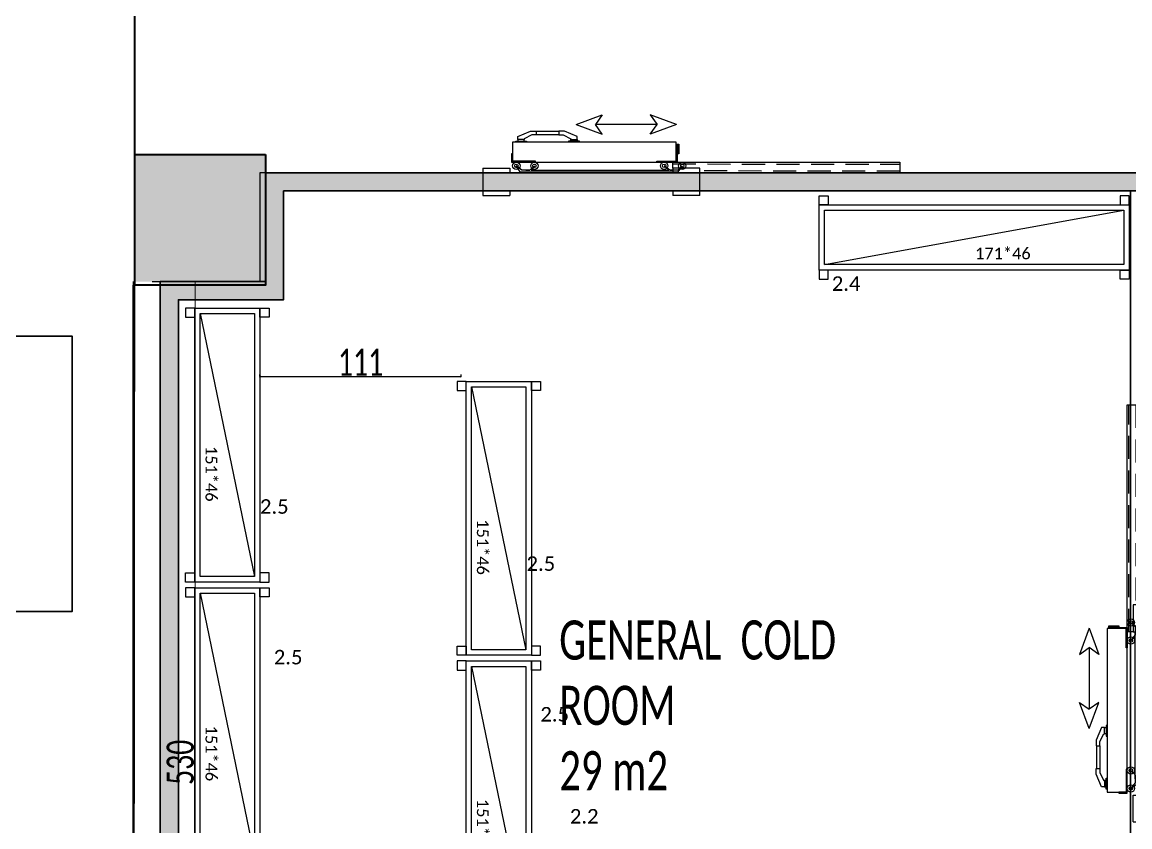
# Model space of a CAD drawing. Header units: millimetres. Extents: x -10496 to -5455, y -188 to 7293.
# Drawn here: x -8816 to -8205, y 4374 to 4817 of the extents above; entities that cross this region are included whole.
import ezdxf

# ---------------------------------------------------------------- set-up
doc = ezdxf.new("R2010")
doc.units = ezdxf.units.MM
doc.linetypes.add('DASHED', pattern=[19.05, 12.7, -6.35])
for name, color, linetype, lineweight in [('.', 142, 'Continuous', 15), ('00 KOLON TARARMA', 43, 'Continuous', 13), ('00 TEFRİŞ', 252, 'Continuous', 13), ('GJC_duvar', 10, 'Continuous', 30), ('GJC_kolon', 87, 'Continuous', 35), ('GJC_Soğuk oda P', 170, 'Continuous', 30), ('GJC_ölçüler', 253, 'Continuous', 5)]:
    doc.layers.add(name, color=color, linetype=linetype, lineweight=lineweight)
for name, color, linetype in [('GJC ALAN', 2, 'Continuous'), ('Kıtc-002 Çizgi', 7, 'Continuous'), ('Kıtc-006 Yazı 001', 1, 'Continuous'), ('Kıtc-008 Rakam', 1, 'Continuous'), ('Kıtc-034 Soğuk Oda', 1, 'Continuous'), ('Kıtc-041 İstif Rafı', 7, 'Continuous'), ('S2000-002 Çizgi', 7, 'Continuous')]:
    doc.layers.add(name, color=color, linetype=linetype)
doc.styles.get("Standard").update_dxf_attribs({"font": 'calibri.ttf', "height": 15})
doc.styles.add('Ölçü50', font='calibri.ttf', dxfattribs={"width": 0.7})
doc.dimstyles.new('olcu-10', dxfattribs={"dimtxt": 15, "dimasz": 1, "dimexe": 1.25, "dimexo": 0.625, "dimgap": 0.5, "dimtad": 1, "dimdec": 0, "dimzin": 9, "dimtxsty": 'Ölçü50', "dimblk": 'ARCHTICK', "dimcen": 2, "dimclrd": 256, "dimclre": 256, "dimclrt": 6, "dimazin": 2, "dimtfac": 1, "dimtdec": 0, "dimtix": 1, "dimtmove": 0, "dimatfit": 3, "dimldrblk": 'ARCHTICK', "dimfxl": 1, "dimlwd": -1, "dimarcsym": 0})

# ---------------------------------------------------------------- blocks, each defined once
blk = doc.blocks.new('_ArchTick')
at = {"layer": 'Kıtc-002 Çizgi', "color": 0, "const_width": 0.15}
blk.add_lwpolyline([(-0.5, -0.5), (0.5, 0.5)], dxfattribs=at)
blk = doc.blocks.new('*D119')
at = {"layer": 'Defpoints', "color": 0, "transparency": 16777216}
for p in [(-8744.88, 4674.3), (-8744.88, 4144.3), (-8720.62, 4144.3)]:
    blk.add_point(p, dxfattribs=at)
at = {"layer": 'GJC_ölçüler', "lineweight": -2, "transparency": 16777216}
for p, q in [((-8744.26, 4674.3), (-8719.37, 4674.3)), ((-8744.26, 4144.3), (-8719.37, 4144.3))]:
    blk.add_line(p, q, dxfattribs=at)
at = {"layer": 'GJC_ölçüler', "transparency": 16777216}
blk.add_line((-8720.62, 4674.3), (-8720.62, 4144.3), dxfattribs=at)
for p, rotation in [((-8720.62, 4674.3), 90), ((-8720.62, 4144.3), 270)]:
    blk.add_blockref('_ArchTick', p, dxfattribs=dict(at, rotation=rotation))
at = {"layer": 'GJC_ölçüler', "color": 6, "lineweight": 35, "transparency": 16777216, "insert": (-8728.8, 4409.3), "char_height": 15, "attachment_point": 5, "rotation": 90, "style": 'Ölçü50'}
blk.add_mtext('530', dxfattribs=at)
blk = doc.blocks.new('A$C23A01192')
h = blk.add_hatch(color=250)
h.dxf.hatch_style = 1
h.paths.add_polyline_path([(123.28, 26.17), (133.93, 26.17), (133.93, 25.62), (123.28, 25.62), (123.28, 21.66), (122.73, 21.66), (122.73, 26.17)])
h = blk.add_hatch(color=250)
h.dxf.hatch_style = 1
h.paths.add_polyline_path([(213.49, 25.62), (213.49, 21.66), (214.04, 21.66), (214.04, 26.17), (213.49, 26.17), (200.84, 26.17), (200.84, 25.62)])
h = blk.add_hatch(color=250)
h.dxf.hatch_style = 1
h.paths.add_polyline_path([(123.28, 16.16), (121.82, 16.16), (121.82, 21.66), (123.28, 21.66)])
edge = h.paths.add_edge_path()
edge.add_line((120.36, 18.91), (123.28, 18.91))
at = {"color": 1}
for p, q in [((110.34, 44.51), (125.11, 44.51)), ((110.34, 44.51), (110.34, 29.52)), ((125.11, 42.08), (125.11, 44.51)), ((215.11, 42.08), (215.11, 44.56)), ((229.88, 44.56), (215.11, 44.56)), ((125.11, 29.52), (125.11, 32.03)), ((215.11, 29.57), (215.11, 32.03)), ((110.34, 29.52), (125.11, 29.52)), ((229.88, 29.57), (215.11, 29.57))]:
    blk.add_line(p, q, dxfattribs=at)
at = {"color": 8}
for p, q in [((123.2, 5.33), (137.56, 10.67)), ((137.56, 10.67), (133.8, 5.33)), ((178.39, 5.33), (164.03, 10.67)), ((164.03, 10.67), (167.79, 5.33)), ((123.2, 5.33), (137.56, 0)), ((133.8, 5.33), (167.79, 5.33)), ((137.56, 0), (133.8, 5.33)), ((178.39, 5.33), (164.03, 0)), ((164.03, 0), (167.79, 5.33))]:
    blk.add_line(p, q, dxfattribs=at)
at = {"color": 250}
blk.add_lwpolyline([(123.28, 16.16), (121.82, 16.16), (121.82, 21.66), (123.28, 21.66)], close=True, dxfattribs=at)
at = {"layer": 'Kıtc-002 Çizgi', "color": 254, "linetype": 'DASHED'}
for p, q in [((0, 31.08), (110.34, 31.03)), ((125.11, 27.18), (0, 27.2)), ((125.11, 29.52), (125.11, 26.18))]:
    blk.add_line(p, q, dxfattribs=at)
at = {"layer": 'Kıtc-002 Çizgi', "color": 250}
for points in [[(123.28, 25.62), (123.28, 21.66), (122.73, 21.66), (122.73, 26.17), (123.28, 26.17)], [(123.28, 26.17), (133.93, 26.17), (133.93, 25.62), (123.28, 25.62)], [(213.49, 26.17), (200.84, 26.17), (200.84, 25.62), (213.49, 25.62)], [(213.49, 25.62), (213.49, 21.66), (214.04, 21.66), (214.04, 26.17), (213.49, 26.17)]]:
    blk.add_lwpolyline(points, dxfattribs=at)
at = {"layer": 'Kıtc-034 Soğuk Oda', "color": 254}
for p, q in [((0, 26.2), (0, 32.08)), ((0, 32.08), (110.34, 32.03)), ((119.96, 28.21), (122.41, 31.53)), ((119.96, 28.21), (122.37, 30.59)), ((122.37, 30.59), (126.79, 30.59)), ((209.37, 31.53), (122.41, 31.53)), ((126.79, 30.59), (125.11, 30.59)), ((126.79, 30.59), (129.91, 28.21)), ((127.42, 30.59), (129.91, 28.21)), ((203.34, 30.59), (127.42, 30.59)), ((201.5, 28.21), (203.34, 30.59)), ((201.5, 28.21), (203.92, 30.59)), ((203.58, 32.03), (208.63, 32.03)), ((203.92, 30.59), (208.33, 30.59)), ((206.25, 30.59), (203.92, 30.59)), ((208.33, 30.59), (211.45, 28.21)), ((208.63, 32.03), (208.66, 31.99)), ((209.37, 31.53), (211.45, 28.21)), ((211.45, 26.17), (0, 26.2))]:
    blk.add_line(p, q, dxfattribs=at)
at = {"layer": 'Kıtc-034 Soğuk Oda', "color": 3}
for p, q in [((187.94, 11.07), (200.54, 11.07)), ((187.94, 9.27), (200.54, 9.27))]:
    blk.add_line(p, q, dxfattribs=at)
for points in [[(213.49, 26.17), (123.28, 26.17)], [(123.28, 25.62), (123.28, 15.17), (213.49, 15.17), (213.49, 25.62)], [(176.69, 15.17), (176.69, 14.67), (182.69, 14.67), (182.69, 15.17)], [(181.44, 14.67), (181.44, 13.67), (177.94, 13.67), (177.94, 14.67)], [(177.94, 13.67), (177.94, 12.06), (184.83, 9.17), (187.94, 9.17), (187.94, 11.17), (185.66, 11.17), (181.44, 13.39), (181.44, 13.67)], [(210.54, 13.67), (210.54, 12.06), (203.66, 9.17), (200.54, 9.17), (200.54, 11.17), (202.83, 11.17), (207.04, 13.39), (207.04, 13.67)], [(211.79, 15.17), (211.79, 14.67), (205.79, 14.67), (205.79, 15.17)], [(207.04, 14.67), (207.04, 13.67), (210.54, 13.67), (210.54, 14.67)]]:
    blk.add_lwpolyline(points, dxfattribs=at)
at = {"layer": 'Kıtc-034 Soğuk Oda', "color": 254}
for centre, radius in [((119.96, 28.21), 2.01), ((119.96, 28.21), 0.962), ((129.91, 28.21), 2.04), ((129.91, 28.21), 0.962), ((201.5, 28.21), 2.01), ((201.5, 28.21), 0.962), ((211.45, 28.21), 2.04), ((211.45, 28.21), 0.962)]:
    blk.add_circle(centre, radius, dxfattribs=at)
at = {"color": 3}
blk.add_wipeout([(112.34, 42.04), (227.88, 42.04), (227.88, 31.99), (112.34, 31.99), (112.34, 31.99)], dxfattribs=at)
at = {"color": 1}
blk.add_line((229.88, 29.57), (229.88, 44.56), dxfattribs=at)
blk = doc.blocks.new('rölöveteyit')
at = {"layer": '00 KOLON TARARMA'}
h = blk.add_hatch(dxfattribs=at)
h.set_pattern_fill('ANSI33', color=256, scale=2, angle=360, style=0)
h.set_pattern_definition([(45, (1742.308, -41769.38), (-8.980256, 8.980256), []), (45, (1751.288, -41769.38), (-8.980256, 8.980256), [6.35, -3.175])])
h.paths.add_polyline_path([(30417.04, -26995.68), (30420.03, -26995.68), (30420.03, -26985.67), (30348.04, -26985.67), (30348.04, -27055.68), (30362.04, -27055.68), (30417.04, -27055.68)])
h.paths.add_polyline_path([(30401.04, -26375.68), (30348.04, -26375.68), (30348.04, -26625.68), (30401.04, -26625.68)])
h.paths.add_polyline_path([(31913.04, -26564.48), (31913.04, -26375.68), (31860.04, -26375.68), (31860.04, -26625.68), (31913.04, -26625.68)])
h.paths.add_polyline_path([(32967.04, -27005.68), (32967.04, -26999.68), (32967.04, -26985.68), (32967.04, -26979.68), (32912.54, -26979.68), (32912.54, -26985.68), (32917.04, -26985.68), (32917.04, -27000.68), (32912.54, -27000.68), (32912.54, -27079.68), (32967.04, -27079.68)])
at = {"layer": 'GJC_kolon'}
blk.add_lwpolyline([(30420.03, -26985.67), (30420.03, -27057.67), (30348.04, -27057.67), (30348.04, -26985.67)], close=True, dxfattribs=at)
blk = doc.blocks.new('A$C317845BC')
at = {"layer": 'Kıtc-041 İstif Rafı'}
blk.add_line((3, 8), (148, 38), dxfattribs=at)
for points in [[(5, 46), (5, 41), (0, 41), (0, 46)], [(146, 46), (146, 41), (151, 41), (151, 46)], [(0, 5), (0, 41), (151, 41), (151, 5)], [(3, 8), (3, 38), (148, 38), (148, 8)], [(5, 0), (5, 5), (0, 5), (0, 0)], [(146, 0), (146, 5), (151, 5), (151, 0)]]:
    blk.add_lwpolyline(points, close=True, dxfattribs=at)
blk.add_text('151*46', height=6.48, dxfattribs=at).set_placement((76.02, 10.96))
blk = doc.blocks.new('A$C0D1506CA')
at = {"layer": 'Kıtc-041 İstif Rafı'}
blk.add_line((3, 8), (168, 38), dxfattribs=at)
for points in [[(5, 46), (5, 41), (0, 41), (0, 46)], [(166, 46), (166, 41), (171, 41), (171, 46)], [(0, 5), (0, 41), (171, 41), (171, 5)], [(3, 8), (3, 38), (168, 38), (168, 8)], [(5, 0), (5, 5), (0, 5), (0, 0)], [(166, 0), (166, 5), (171, 5), (171, 0)]]:
    blk.add_lwpolyline(points, close=True, dxfattribs=at)
blk.add_text('171*46', height=6.48, dxfattribs=at).set_placement((86.02, 10.96))
blk = doc.blocks.new('new ytong')
at = {"layer": '.'}
h = blk.add_hatch(dxfattribs=at)
h.set_pattern_fill('HONEY', color=1)
h.set_pattern_definition([(0, (-22104.902, 323.666), (4.7625, 2.7496306), [3.175, -6.35]), (120, (-22104.902, 323.666), (-4.7625, 2.7496307), [3.175, -6.35]), (60, (-22104.902, 323.666), (1e-08, 5.4992613), [-6.35, 3.175])])
edge = h.paths.add_edge_path()
edge.add_line((-19803.34, 4985.56), (-20280.34, 4985.56))
edge.add_line((-20280.34, 4985.56), (-20280.34, 4925.56))
edge.add_line((-20280.34, 4925.56), (-20338.34, 4925.56))
edge.add_line((-20338.34, 4925.56), (-20338.34, 4415.56))
edge.add_line((-20338.34, 4415.56), (-19423.38, 4415.56))
edge.add_line((-19423.38, 4415.56), (-19423.38, 4985.56))
edge.add_line((-19423.38, 4985.56), (-19583.41, 4985.56))
edge.add_line((-19583.41, 4985.56), (-19583.59, 4925.35))
edge.add_line((-19583.59, 4925.35), (-19673.34, 4925.35))
edge.add_line((-19673.34, 4925.35), (-19673.34, 4985.56))
edge.add_line((-19673.34, 4985.56), (-19803.34, 4985.56))
edge.add_line((-19803.34, 4995.56), (-20293.34, 4995.56))
edge.add_line((-20293.34, 4995.56), (-20293.34, 4935.56))
edge.add_line((-20293.34, 4935.56), (-20348.34, 4935.56))
edge.add_line((-20348.34, 4935.56), (-20348.34, 4405.56))
edge.add_line((-20348.34, 4405.56), (-19413.38, 4405.56))
edge.add_line((-19413.38, 4405.56), (-19413.38, 4995.56))
edge.add_line((-19413.38, 4995.56), (-19593.38, 4995.56))
edge.add_line((-19593.38, 4995.56), (-19593.56, 4935.35))
edge.add_line((-19593.56, 4935.35), (-19663.34, 4935.35))
edge.add_line((-19663.34, 4935.35), (-19663.34, 4995.56))
edge.add_line((-19663.34, 4995.56), (-19803.34, 4995.56))
at = {"layer": '00 TEFRİŞ'}
h = blk.add_hatch(dxfattribs=at)
h.set_pattern_fill('HONEY', color=8)
h.set_pattern_definition([(0, (-22104.902, 323.666), (4.7625, 2.7496306), [3.175, -6.35]), (120, (-22104.902, 323.666), (-4.7625, 2.7496307), [3.175, -6.35]), (60, (-22104.902, 323.666), (1e-08, 5.4992613), [-6.35, 3.175])])
edge = h.paths.add_edge_path()
edge.add_line((-19803.34, 4985.56), (-20283.34, 4985.56))
edge.add_line((-20283.34, 4985.56), (-20283.34, 4925.56))
edge.add_line((-20283.34, 4925.56), (-20338.34, 4925.56))
edge.add_line((-20338.34, 4925.56), (-20338.34, 4415.56))
edge.add_line((-20338.34, 4415.56), (-19423.38, 4415.56))
edge.add_line((-19423.38, 4415.56), (-19423.38, 4985.56))
edge.add_line((-19423.38, 4985.56), (-19583.41, 4985.56))
edge.add_line((-19583.41, 4985.56), (-19583.59, 4925.35))
edge.add_line((-19583.59, 4925.35), (-19673.34, 4925.35))
edge.add_line((-19673.34, 4925.35), (-19673.34, 4985.56))
edge.add_line((-19673.34, 4985.56), (-19803.34, 4985.56))
edge.add_line((-19803.34, 4995.56), (-20290.34, 4995.56))
edge.add_line((-20290.34, 4995.56), (-20290.34, 4935.56))
edge.add_line((-20290.34, 4935.56), (-20348.34, 4935.56))
edge.add_line((-20348.34, 4935.56), (-20348.34, 4405.56))
edge.add_line((-20348.34, 4405.56), (-19413.38, 4405.56))
edge.add_line((-19413.38, 4405.56), (-19413.38, 4995.56))
edge.add_line((-19413.38, 4995.56), (-19593.38, 4995.56))
edge.add_line((-19593.38, 4995.56), (-19593.56, 4935.35))
edge.add_line((-19593.56, 4935.35), (-19663.34, 4935.35))
edge.add_line((-19663.34, 4935.35), (-19663.34, 4995.56))
edge.add_line((-19663.34, 4995.56), (-19803.34, 4995.56))
at = {"color": 1}
blk.add_lwpolyline([(-19803.34, 4985.56), (-20280.34, 4985.56), (-20280.34, 4925.56), (-20338.34, 4925.56), (-20338.34, 4415.56), (-19423.38, 4415.56), (-19423.38, 4985.56), (-19583.41, 4985.56), (-19583.59, 4925.35), (-19673.34, 4925.35), (-19673.34, 4985.56), (-19803.34, 4985.56)], dxfattribs=at)
at = {"layer": '00 TEFRİŞ', "color": 8}
for points in [[(-19803.34, 4995.56), (-20290.34, 4995.56), (-20290.34, 4935.56), (-20348.34, 4935.56), (-20348.34, 4405.56), (-19413.38, 4405.56), (-19413.38, 4995.56), (-19593.38, 4995.56), (-19593.56, 4935.35), (-19663.34, 4935.35), (-19663.34, 4995.56), (-19803.34, 4995.56)], [(-19803.34, 4985.56), (-20280.34, 4985.56), (-20280.34, 4925.56), (-20338.34, 4925.56), (-20338.34, 4415.56), (-19423.38, 4415.56), (-19423.38, 4985.56), (-19583.41, 4985.56), (-19583.59, 4925.35), (-19673.34, 4925.35), (-19673.34, 4985.56), (-19803.34, 4985.56)], [(-20363.34, 4405.56), (-20363.34, 4935.56)], [(-20348.34, 4405.56), (-20348.34, 4935.56)]]:
    blk.add_lwpolyline(points, dxfattribs=at)
blk.add_lwpolyline([(-19813.34, 4985.56), (-19813.34, 4415.56), (-20338.34, 4415.56), (-20338.34, 4925.56), (-20280.34, 4925.56), (-20280.34, 4985.56)], close=True, dxfattribs=at)
at = {"layer": 'GJC_duvar'}
blk.add_lwpolyline([(-20348.34, 4405.56), (-20348.34, 4933.57), (-20363.34, 4933.57), (-20363.34, 4405.56), (-20348.34, 4405.56)], dxfattribs=at)
at = {"layer": 'GJC_Soğuk oda P'}
blk.add_lwpolyline([(-19413.38, 4995.56), (-20290.34, 4995.56), (-20290.34, 4935.56), (-20348.34, 4935.56), (-20348.34, 4405.56), (-19413.38, 4405.56), (-19413.38, 4995.56)], dxfattribs=at)
blk.add_lwpolyline([(-19813.34, 4985.56), (-20280.34, 4985.56), (-20280.34, 4925.56), (-20338.34, 4925.56), (-20338.34, 4415.56), (-19813.34, 4415.56)], close=True, dxfattribs=at)
blk = doc.blocks.new('*D134')
at = {"layer": 'Defpoints', "color": 0, "lineweight": 30, "transparency": 16777216}
for p in [(-8684.88, 4621.83), (-8684.88, 4621.29), (-8573.9, 4621.29)]:
    blk.add_point(p, dxfattribs=at)
at = {"layer": 'S2000-002 Çizgi', "lineweight": -2, "transparency": 16777216}
for p, q in [((-8684.88, 4621.91), (-8684.88, 4623.08)), ((-8573.9, 4621.91), (-8573.9, 4623.08))]:
    blk.add_line(p, q, dxfattribs=at)
at = {"layer": 'S2000-002 Çizgi', "transparency": 16777216}
blk.add_line((-8573.9, 4621.83), (-8684.88, 4621.83), dxfattribs=at)
at = {"layer": 'S2000-002 Çizgi', "transparency": 16777216, "rotation": 180}
blk.add_blockref('_ArchTick', (-8684.88, 4621.83), dxfattribs=at)
at = {"layer": 'S2000-002 Çizgi', "transparency": 16777216}
blk.add_blockref('_ArchTick', (-8573.9, 4621.83), dxfattribs=at)
at = {"layer": 'S2000-002 Çizgi', "color": 6, "lineweight": 30, "transparency": 16777216, "insert": (-8629.39, 4629.85), "char_height": 15, "attachment_point": 5, "style": 'Ölçü50'}
blk.add_mtext('111', dxfattribs=at)

msp = doc.modelspace()

# ---------------------------------------------------------------- linework, layer by layer
at = {"color": 1}
msp.add_lwpolyline([(-8194.88, 4734.3), (-8684.88, 4734.3), (-8684.88, 4674.3), (-8739.88, 4674.3), (-8739.88, 4144.3), (-7804.93, 4144.3), (-7804.93, 4734.3), (-7984.93, 4734.3), (-7985.11, 4674.09), (-8054.88, 4674.09), (-8054.88, 4734.3), (-8194.88, 4734.3)], dxfattribs=at)
msp.add_lwpolyline([(-8739.88, 4144.3), (-8739.88, 4674.3)])
at = {"layer": 'GJC_duvar'}
msp.add_lwpolyline([(-9033.66, 4644.18), (-8788.42, 4644.18), (-8788.42, 4492.5), (-9033.66, 4492.5)], close=True, dxfattribs=at)

# ---------------------------------------------------------------- dimensions: what is measured, and where the dimension line sits
at = {"layer": 'GJC_ölçüler', "color": 2, "lineweight": 35}
dim = msp.add_linear_dim(base=(-8720.62, 4144.3), p1=(-8744.88, 4674.3), p2=(-8744.88, 4144.3), angle=90, dimstyle='olcu-10', dxfattribs=at)
dim.commit()
dim.dimension.update_dxf_attribs({"geometry": '*D119', "text_midpoint": (-8728.8, 4409.3)})

# ---------------------------------------------------------------- next in the draw order: block references
at = {"rotation": 180}
msp.add_blockref('A$C23A01192', (-8332.09, 4766.29), dxfattribs=at)

# ---------------------------------------------------------------- next in the draw order: block references
at = {"layer": 'GJC_ölçüler'}
msp.add_blockref('rölöveteyit', (-39101.92, 31729.97), dxfattribs=at)

# ---------------------------------------------------------------- next in the draw order: block references
at = {"rotation": 270}
msp.add_blockref('A$C23A01192', (-8232.93, 4606.37), dxfattribs=at)
at = {"layer": 'Kıtc-002 Çizgi'}
msp.add_blockref('A$C0D1506CA', (-8376.58, 4675.62), dxfattribs=at)
at = {"layer": 'Kıtc-002 Çizgi', "rotation": 270}
for p in [(-8725.88, 4659.67), (-8725.88, 4505.56)]:
    msp.add_blockref('A$C317845BC', p, dxfattribs=at)

# ---------------------------------------------------------------- next in the draw order: texts
at = {"layer": 'Kıtc-006 Yazı 001', "lineweight": 0, "insert": (-8519.91, 4487.49), "char_height": 21.6, "attachment_point": 1, "rotation": 0.04064, "style": 'Ölçü50'}
msp.add_mtext_dynamic_manual_height_columns('{\\fCalibri Light|b0|i0|c162|p34;GENERAL  COLD ROOM\\P29 m2}', width=191.9743, gutter_width=0.0946, heights=[124.19], dxfattribs=at)
at = {"layer": 'Kıtc-008 Rakam', "color": 1}
for s, p in [('2.4', (-8369.56, 4669.19)), ('2.5', (-8684.88, 4546.33)), ('2.5', (-8677.25, 4463.3)), ('2.2', (-8513.99, 4375.58))]:
    msp.add_text(s, height=8, dxfattribs=at).set_placement(p)

# ---------------------------------------------------------------- next in the draw order: block references
at = {"layer": 'GJC_duvar', "color": 41, "true_color": 0xf4ee51}
msp.add_blockref('new ytong', (11608.46, -261.26), dxfattribs=at)

# ---------------------------------------------------------------- next in the draw order: linework, layer by layer
at = {"layer": 'GJC ALAN', "color": 40, "lineweight": 30, "true_color": 0xf8d731}
for points in [[(-9274.05, 3818.75), (-8754.88, 3818.75), (-8753.88, 4954.39), (-9673.87, 4954.39)], [(-6925.23, 2968.98), (-7194.93, 2969.03), (-7194.88, 3843.53), (-7124.89, 3843.53), (-7124.89, 4059.56), (-7194.88, 4059.56), (-7194.88, 4672.8), (-7188.88, 4672.8), (-7188.88, 4744.8), (-7260.88, 4744.81), (-7260.88, 4734.3), (-7982.9, 4734.3), (-7982.89, 4744.3), (-8054.89, 4744.3), (-8054.89, 4734.3), (-8681.89, 4734.3), (-8681.89, 4744.3), (-8753.88, 4744.31), (-8753.88, 4954.39)]]:
    msp.add_lwpolyline(points, dxfattribs=at)
msp.add_lwpolyline([(-8671.89, 4724.3), (-8671.89, 4664.3), (-8729.88, 4664.3), (-8729.88, 4154.3), (-8204.88, 4154.3), (-8204.88, 4724.3)], close=True, dxfattribs=at)

# ---------------------------------------------------------------- next in the draw order: block references
at = {"layer": 'Kıtc-002 Çizgi', "rotation": 270}
for p in [(-8576.23, 4619.29), (-8576.23, 4465.17)]:
    msp.add_blockref('A$C317845BC', p, dxfattribs=at)

# ---------------------------------------------------------------- next in the draw order: texts
at = {"layer": 'Kıtc-008 Rakam', "color": 1}
for p in [(-8537.9, 4514.84), (-8530.27, 4431.81)]:
    msp.add_text('2.5', height=8, dxfattribs=at).set_placement(p)

# ---------------------------------------------------------------- next in the draw order: dimensions: what is measured, and where the dimension line sits
at = {"layer": 'S2000-002 Çizgi', "color": 104, "lineweight": 30, "true_color": 0x1fad36}
dim = msp.add_linear_dim(base=(-8684.88, 4621.83), p1=(-8573.9, 4621.29), p2=(-8684.88, 4621.29), dimstyle='olcu-10', dxfattribs=at)
dim.commit()
dim.dimension.update_dxf_attribs({"geometry": '*D134', "text_midpoint": (-8629.39, 4629.85)})

doc.saveas('drawing.dxf')
